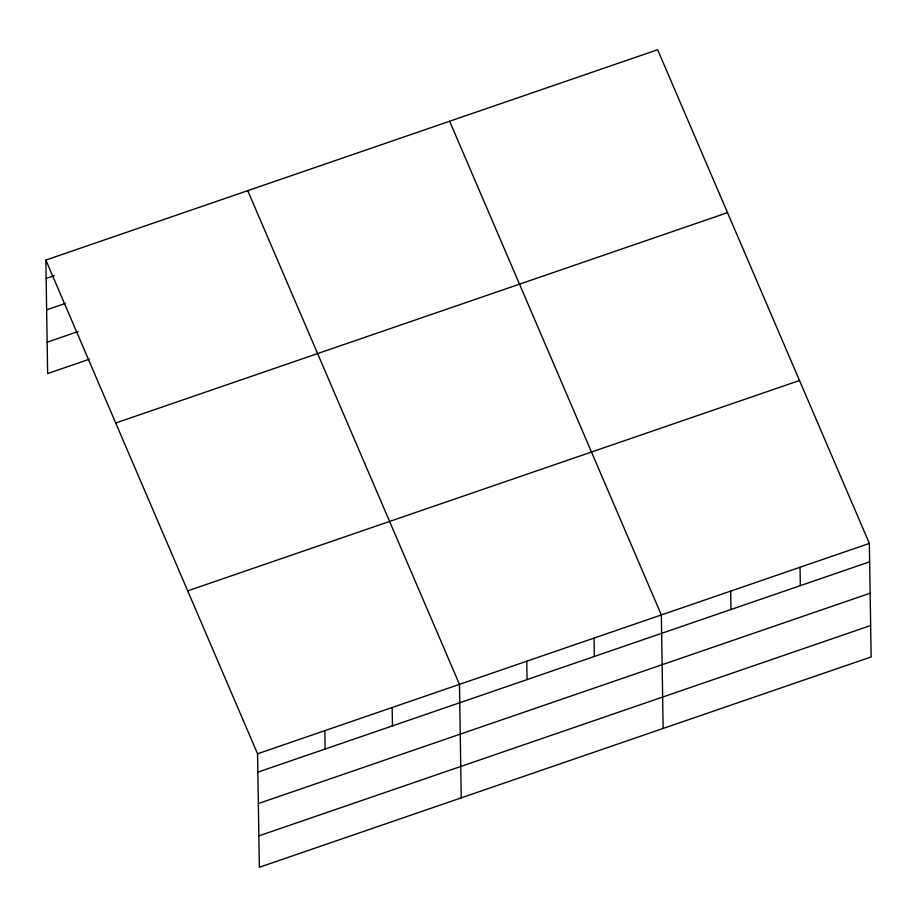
<?xml version="1.0" encoding="UTF-8"?>
<svg xmlns="http://www.w3.org/2000/svg" width="917" height="917" viewBox="0 0 917 917"><rect width="100%" height="100%" fill="white"/><g stroke="black" fill="none" stroke-linecap="round" stroke-linejoin="round"><path stroke-width="1.38" d="M45.85 260.073L657.649 49.724L869.362 543.426L871.15 656.927L259.351 867.276L257.562 753.785L45.85 260.073L47.638 373.574L89.362 359.223M46.137 278.459L54.218 275.685M46.629 309.843L65.474 303.367M47.145 342.19L78.094 331.541M115.714 423.001L727.525 212.641M187.698 590.857L799.498 380.509M257.562 753.785L869.362 543.426M257.849 772.16L869.66 561.812M258.342 803.556L870.153 593.196M258.846 835.891L870.657 625.532M449.639 121.239L661.352 614.952L663.14 728.442M247.75 190.656L459.463 684.369L461.24 797.859M800.025 567.268L800.323 585.654M730.689 591.11L730.975 609.496M594.056 638.083L594.342 656.469M526.759 661.226L527.046 679.612M392.155 707.5L392.453 725.886M324.859 730.643L325.145 749.029"/></g></svg>
